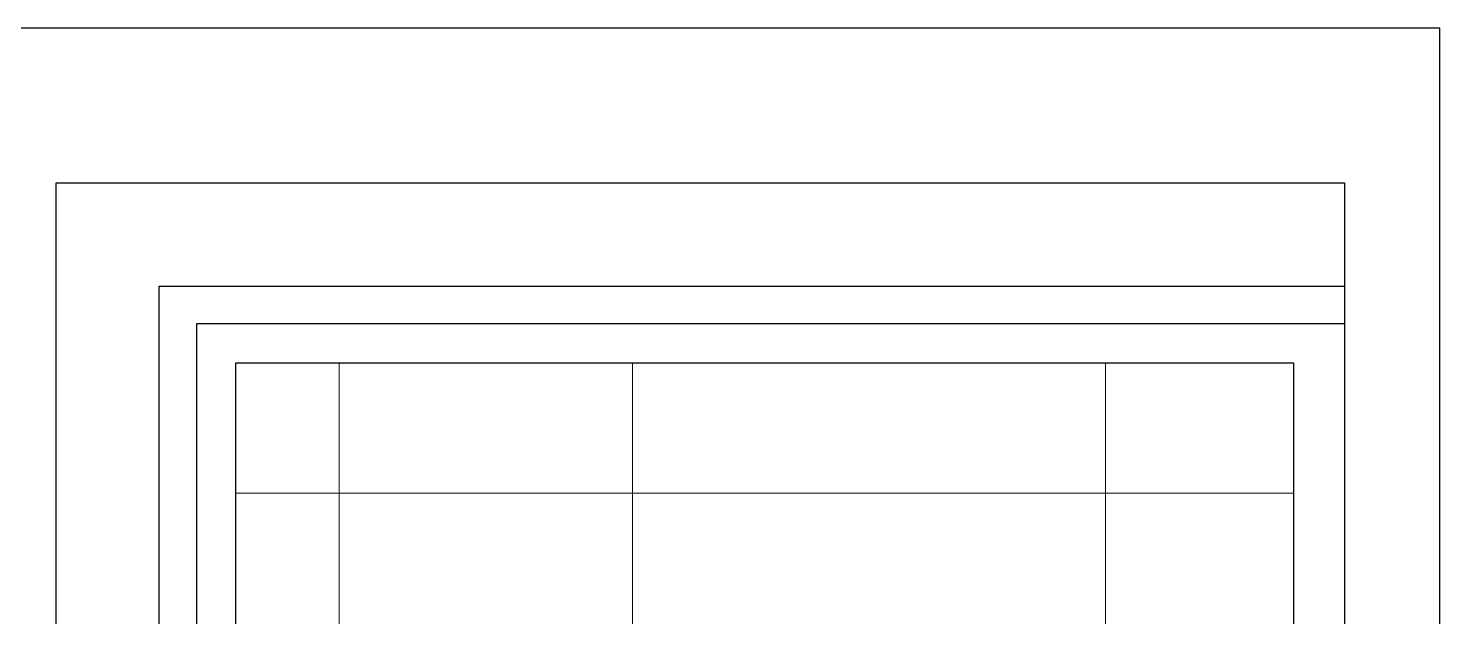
# Model space of a CAD drawing. Header units: millimetres. Extents: x 0 to 35640, y 0 to 50460.
# Drawn here: x 17584 to 35640, y 42928 to 50460 of the extents above; entities that cross this region are included whole.
import ezdxf

# ---------------------------------------------------------------- set-up
doc = ezdxf.new("R2010")
doc.units = ezdxf.units.MM
doc.header["$LTSCALE"] = 60
doc.layers.add('CEN', color=1, linetype='Continuous', lineweight=9)
doc.layers.add('NOPLOT', color=191, linetype='Continuous', plot=False)

# ---------------------------------------------------------------- blocks, each defined once
blk = doc.blocks.new('A$Cf084bef2')
at = {"layer": 'NOPLOT'}
for points in [[(-1100, 32008), (-1100, -15332), (-14845, -15332), (-14845, -8852), (-17580, -8852), (-17580, 32008), (-1100, 32008)], [(-16260, -8852), (-16260, 30688), (-1100, 30688)], [(-15780, -8852), (-15780, 30208), (-1100, 30208), (-1100, -15332)], [(-15280, -8852), (-15280, 29708), (-1750, 29708), (-1750, -15332)]]:
    blk.add_lwpolyline(points, dxfattribs=at)

msp = doc.modelspace()

# ---------------------------------------------------------------- linework, layer by layer
at = {"layer": 'CEN'}
for p, q in [((21562, 46180), (21562, 2140)), ((25312, 46180), (25312, 2140)), ((31362, 46180), (31362, 2140)), ((20240, 44509), (33770, 44509))]:
    msp.add_line(p, q, dxfattribs=at)
at = {"layer": 'NOPLOT'}
msp.add_lwpolyline([(0, 50460), (0, 0), (35640, 0), (35640, 50460)], close=True, dxfattribs=at)

# ---------------------------------------------------------------- block references
msp.add_blockref('A$Cf084bef2', (35520, 16472), dxfattribs=at)

doc.saveas('drawing.dxf')
